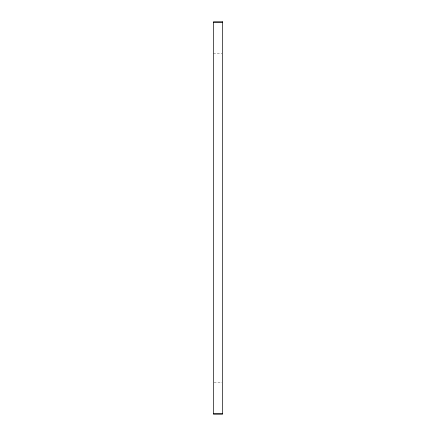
<?xml version="1.0" encoding="UTF-8"?>
<svg xmlns="http://www.w3.org/2000/svg" width="436" height="436" viewBox="0 0 436 436"><rect width="100%" height="100%" fill="white"/><g stroke="black" fill="none" stroke-linecap="round" stroke-linejoin="round"><path stroke-width="0.33" stroke-dasharray="2.18 1.64" d="M213.422 53.715L221.924 53.715M214.076 382.285L221.924 382.285"/><path stroke-width="0.65" d="M213.422 22.323L222.578 22.323M213.422 413.677L222.578 413.677M222.578 21.8L213.422 21.8L213.422 414.2L222.578 414.2L222.578 21.8"/></g></svg>
